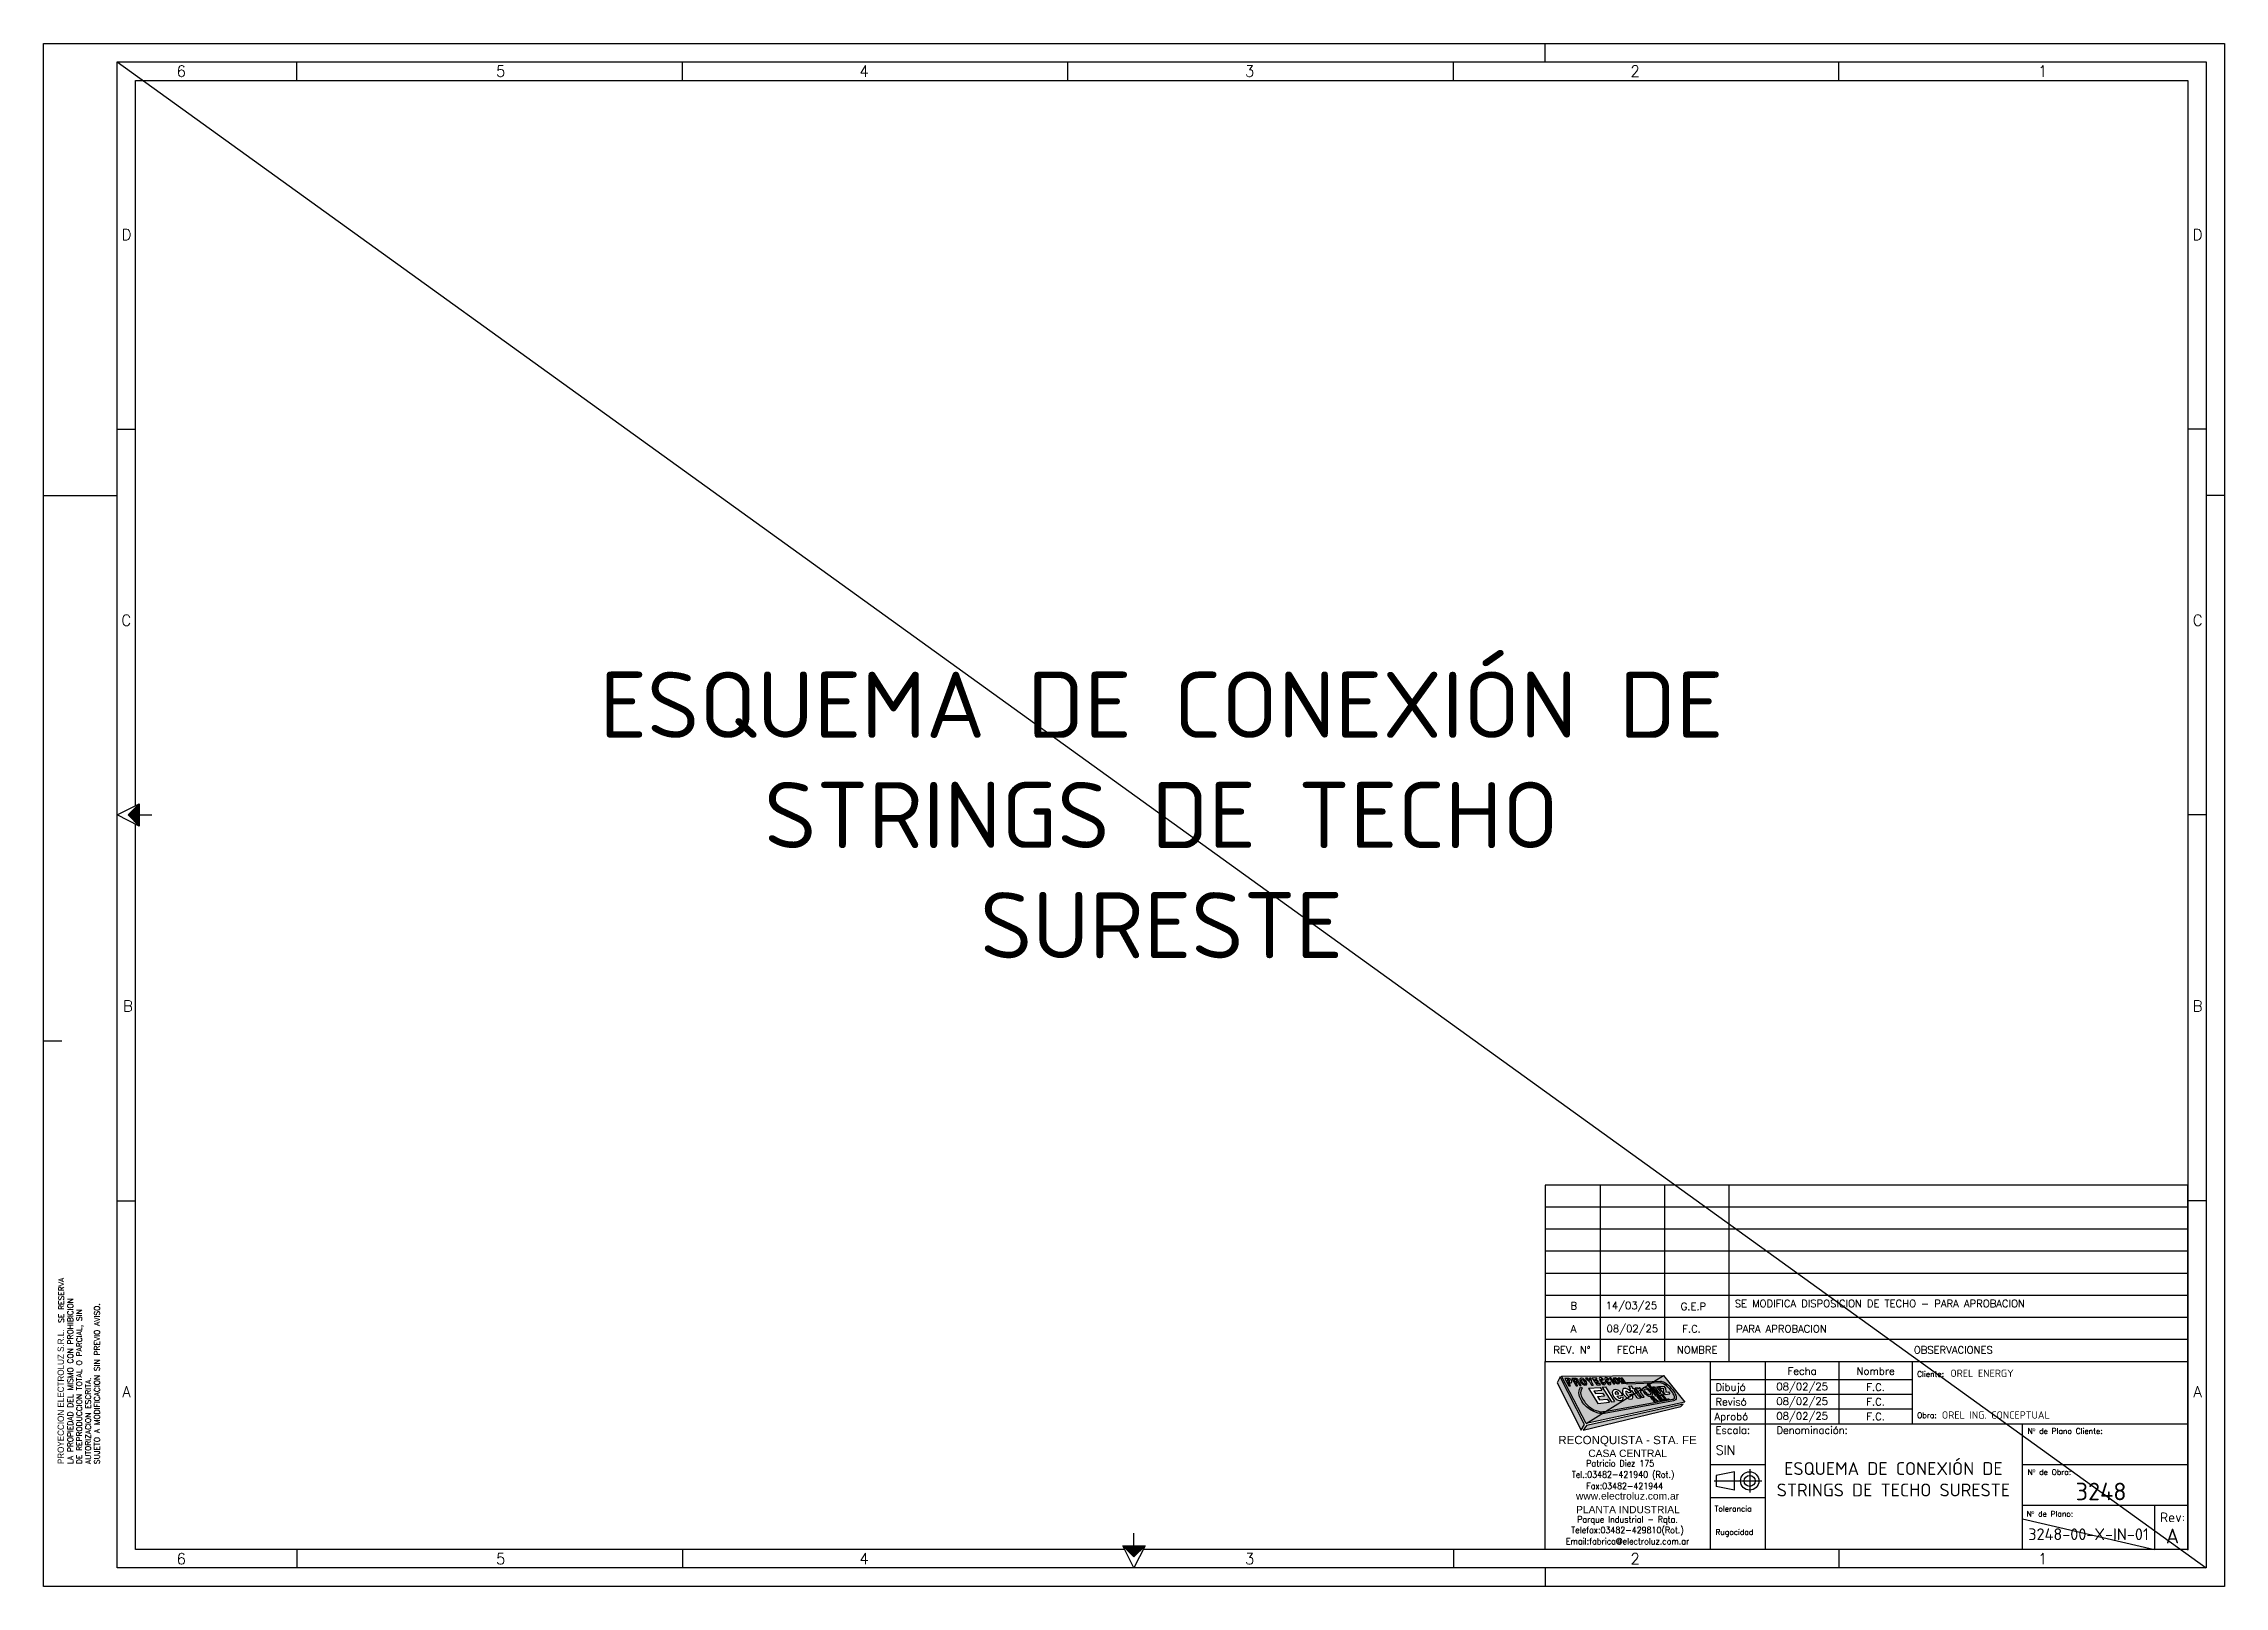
# Paper-space layout 'CARATULA' of a CAD drawing. Header units: millimetres. Extents: x 301 to 895, y 13 to 433.
import ezdxf
from ezdxf.enums import TextEntityAlignment as Align

# ---------------------------------------------------------------- set-up
doc = ezdxf.new("R2010")
doc.units = ezdxf.units.MM
doc.header["$LTSCALE"] = 25.4
doc.layers.get('0').update_dxf_attribs({"linetype": 'CONTINUOUS'})
doc.layers.get('Defpoints').update_dxf_attribs({"linetype": 'CONTINUOUS'})
for name, color, linetype in [('AUDIT_E_250328083542-4', 7, 'CONTINUOUS'), ('AUDIT_E_250328083542-6', 7, 'CONTINUOUS'), ('AUDIT_E_250328083542-7', 7, 'CONTINUOUS'), ('AUDIT_E_250328083542-8', 7, 'CONTINUOUS'), ('AUDIT_E_250328083542-9', 7, 'CONTINUOUS')]:
    doc.layers.add(name, color=color, linetype=linetype)
doc.styles.add('gaston', font='isocpeur.ttf', dxfattribs={"height": 6})
doc.styles.add('ROMANS', font='romans.shx', dxfattribs={"height": 2.5})
doc.styles.add('style1', font='arial.ttf', dxfattribs={"height": 1})

# ---------------------------------------------------------------- blocks, each defined once
blk = doc.blocks.new('CENTRADO')
blk.add_hatch(color=7).paths.add_polyline_path([(3, 6), (-3, 6), (0, 3)])
at = {"color": 7}
for p, q in [((0, 0), (-3, 6)), ((-3, 6), (0, 3)), ((-3, 6), (3, 6)), ((3, 6), (0, 0)), ((0, 3), (3, 6))]:
    blk.add_line(p, q, dxfattribs=at)
at = {"color": 1}
blk.add_line((0, 6), (0, 9.5), dxfattribs=at)
blk = doc.blocks.new('A21')
for p, q in [((409, 415), (409, 420)), ((69, 410), (69, 415)), ((174, 410), (174, 415)), ((279, 410), (279, 415)), ((384, 410), (384, 415)), ((489, 410), (489, 415)), ((20, 315), (25, 315)), ((589, 315), (584, 315)), ((0, 297), (20, 297)), ((594, 297), (589, 297)), ((589, 210), (584, 210)), ((0, 148.5), (5, 148.5)), ((20, 105), (25, 105)), ((589, 105), (584, 105)), ((69, 10), (69, 5)), ((174, 10), (174, 5)), ((384, 10), (384, 5)), ((489, 10), (489, 5)), ((409, 5), (409, 0))]:
    blk.add_line(p, q)
for points in [[(594, 420), (594, 0), (0, 0), (0, 420)], [(20, 5), (20, 415), (589, 415), (589, 5)]]:
    blk.add_lwpolyline(points, close=True)
for points in [[(25, 212.5), (25, 410), (584, 410), (584, 10), (299.5, 10)], [(294.5, 10), (25, 10), (25, 207.5)]]:
    blk.add_lwpolyline(points)
at = {"rotation": 270}
blk.add_blockref('CENTRADO', (20, 210), dxfattribs=at)
blk.add_blockref('CENTRADO', (297, 5))
at = {"style": 'ROMANS'}
for s, p in [('6', (37.5, 411)), ('5', (124.5, 411)), ('4', (223.5, 411)), ('3', (328.5, 411)), ('2', (433.5, 411)), ('1', (544.5, 411)), ('D', (22.57, 366.5)), ('D', (586.71, 366.5)), ('C', (22.5, 261.5)), ('C', (586.71, 261.5)), ('B', (23, 156.5)), ('B', (586.71, 156.5)), ('A', (22.57, 51.5)), ('A', (586.71, 51.5)), ('6', (37.5, 6)), ('5', (124.5, 6)), ('4', (223.5, 6)), ('3', (328.5, 6)), ('2', (433.5, 6)), ('1', (544.5, 6))]:
    blk.add_text(s, height=3, dxfattribs=at).set_placement(p, align=Align.CENTER)
for s, p in [('SE RESERVA', (5.55, 71.72)), ('LA PROPIEDAD DEL MISMO CON PROHIBICION', (8.01, 33.27)), ('DE REPRODUCCION TOTAL O PARCIAL, SIN', (10.44, 33.27)), ('SUJETO A MODIFICACION SIN PREVIO AVISO.', (15.3, 33.27)), ('AUTORIZACION ESCRITA. ', (12.87, 33.27))]:
    blk.add_text(s, height=1.5, rotation=90, dxfattribs=at).set_placement(p)
at = {"style": 'style1', "width": 0.9}
blk.add_text('PROYECCION ELECTROLUZ S.R.L.', height=1.75, rotation=90, dxfattribs=at).set_placement((5.55, 33.27))
blk = doc.blocks.new('LOGO_CARTEL')
h = blk.add_hatch(color=256)
h.paths.add_polyline_path([(-15.11, -10.54), (-13.87, -8.65), (-22.34, 7.82), (-23.32, 5.78)])
h.paths.add_polyline_path([(-13.25, -8.92), (-14.42, -10.6), (19.3, -2.35), (20.12, -1.64)])
h = blk.add_hatch(color=256)
h.paths.add_polyline_path([(20.64, -0.85), (13.29, 8.23), (-21.84, 8.1), (-13.29, -8.23)])
h.paths.add_polyline_path([(-7.58, -4.17), (-8.09, -4.18), (-7.59, -4.18)], flags=16)
h.paths.add_polyline_path([(-9.31, -1.41), (-12.53, 3.94), (-8.55, 4.2), (-7.93, 3.22), (-10.69, 3.05), (-10.07, 2.07), (-7.67, 2.23), (-7.05, 1.25), (-9.45, 1.1), (-8.7, -0.09), (-6.06, 0.18), (-5.34, -0.87)], flags=16)
h.paths.add_polyline_path([(-4.65, -0.78), (-7.83, 4.25), (-6.66, 4.32), (-3.53, -0.62)], flags=16)
edge = h.paths.add_edge_path(flags=16)
edge.add_ellipse((-2.46, 1.52), major_axis=(-1.64, 1.65), ratio=0.605135, start_angle=237.06752, end_angle=582.4213, ccw=False)
edge.add_line((-0.45, 0.99), (-0.57, 0.97))
h.paths.add_polyline_path([(-11.99, 5.91), (-13.53, 7.32), (-12.97, 7.34), (-12.1, 6.55), (-12.21, 7.37), (-11.65, 7.39), (-11.55, 6.11), (-10.9, 5), (-11.45, 4.99)], flags=16)
h.paths.add_polyline_path([(-18.26, 7.23), (-16.81, 4.72), (-16.29, 4.75), (-16.92, 5.83)], flags=16)
h.paths.add_polyline_path([(-9.69, 5.04), (-11.25, 7.41), (-9.85, 7.46), (-9.22, 6.5), (-9.37, 6.49), (-9.11, 6.1), (-9.42, 5.5), (-8.59, 5.53), (-8.37, 5.06)], flags=16)
edge = h.paths.add_edge_path(flags=0)
edge.add_ellipse((-2.7, 1.95), major_axis=(-0.541, 0.637), ratio=0.636404, start_angle=243.4125, end_angle=432.34544, ccw=False)
edge.add_line((-2.09, 1.97), (-3.25, 1.81))
edge = h.paths.add_edge_path(flags=16)
edge.add_ellipse((-7.77, 6.32), major_axis=(-0.93, 1.17), ratio=0.425735, start_angle=282.57198, end_angle=593.96092, ccw=False)
edge.add_line((-7.27, 6.8), (-8.16, 6.68))
edge.add_ellipse((-7.73, 6.3), major_axis=(-0.543, 0.779), ratio=0.27429, start_angle=292.44736, end_angle=595.30571, ccw=False)
edge.add_arc((-6.92, 5.91), 0.115, 21.15081, 173.79291, ccw=False)
h.paths.add_polyline_path([(-18.78, 4.69), (-19.37, 4.69), (-20.71, 7.22), (-19.01, 7.22), (-18.32, 6.59), (-18.32, 5.85), (-19.27, 5.62)], flags=16)
edge = h.paths.add_edge_path(flags=16)
edge.add_ellipse((-5.84, 6.35), major_axis=(-0.93, 1.17), ratio=0.425735, start_angle=282.57198, end_angle=593.96092, ccw=False)
edge.add_line((-5.34, 6.84), (-6.23, 6.71))
edge.add_ellipse((-5.8, 6.34), major_axis=(-0.543, 0.779), ratio=0.27429, start_angle=292.44736, end_angle=595.30571, ccw=False)
edge.add_arc((-5, 5.94), 0.115, 21.15081, 173.79291, ccw=False)
h.paths.add_polyline_path([(-16.77, 6.18), (-17.12, 6.18), (-17.56, 6.93), (-16.81, 6.93), (-16.57, 6.52, -0.577864)], flags=16)
h.paths.add_polyline_path([(-3.95, 5.35), (-5.36, 7.46), (-4.9, 7.47), (-3.49, 5.36)], flags=16)
h.paths.add_polyline_path([(-19.53, 6.12), (-19.93, 6.86), (-19.28, 6.86), (-19.11, 6.58), (-19.08, 6.52), (-19.04, 6.46), (-18.9, 6.12)], flags=0)
edge = h.paths.add_edge_path(flags=16)
edge.add_ellipse((0.96, 2), major_axis=(-1.6, 1.64), ratio=0.559918, start_angle=258.32062, end_angle=598.3068, ccw=False)
edge.add_line((2.18, 2.55), (1.18, 2.41))
edge.add_ellipse((1.08, 1.86), major_axis=(-0.759, 0.923), ratio=0.373274, start_angle=287.79313, end_angle=608.29998)
edge.add_line((1.68, 1.78), (2.58, 1.91))
h.paths.add_polyline_path([(-0.84, 5.41), (-2.26, 7.47), (-1.45, 7.61), (-1.35, 7.47), (-1, 7.53), (0.35, 5.57), (-0.47, 5.47), (-0.47, 5.47)], flags=16)
h.paths.add_polyline_path([(1.24, 4.56), (2.11, 4.67), (2.76, 3.77), (3.19, 3.81), (3.62, 3.22), (4.43, 1.47, 0.324117), (4.99, 1.29), (5.48, 0.6), (5.02, 0.54, -0.26834), (3.83, 0.99), (2.31, 3.1), (1.9, 3.06), (1.47, 3.65)], flags=16)
edge = h.paths.add_edge_path(flags=16)
edge.add_line((3.58, 3.87), (4.44, 3.91))
edge.add_line((4.44, 3.91), (4.66, 3.61))
edge.add_arc((4.69, 3.63), 0.03, 215.48597, 361.10876)
edge.add_arc((5.16, 3.63), 0.441, 95.53149, 181.10876, ccw=False)
edge.add_line((5.12, 4.07), (5.85, 3.04))
edge.add_ellipse((5.69, 2.7), major_axis=(-0.242, 0.291), ratio=0.873543, start_angle=300.29821, end_angle=425.90148)
edge.add_line((5.36, 2.63), (6.65, 0.82))
edge.add_line((6.65, 0.82), (5.82, 0.73))
edge.add_line((5.82, 0.73), (3.58, 3.87))
h.paths.add_polyline_path([(6.88, 3.33), (6.92, 3.49), (6.78, 3.46), (6.86, 3.31)], flags=16)
h.paths.add_polyline_path([(10.49, 0.18), (10.4, 0.25), (10.27, 0.3), (9.58, 0.43), (9.64, 0.45), (9, 0.66), (9.5, 0.05), (9.63, -0.02), (9.77, -0.04), (10.4, -0.06), (10.55, -0.85), (10.65, -0.86), (10.87, -0.82), (10.96, -0.66), (10.98, -0.39)], flags=16)
h.paths.add_polyline_path([(11.16, 1.38), (10.53, 1.29), (7.63, 5.24), (8.29, 5.28)], flags=16)
h.paths.add_polyline_path([(11.54, -0.7), (11.27, -0.75), (11.01, -0.46), (11.29, -0.42)], flags=16)
h.paths.add_polyline_path([(11.63, 2.45), (12.28, 2.49), (10.85, 4.43), (10.21, 4.39)], flags=16)
h.paths.add_polyline_path([(11.92, 1.4), (12.4, 0.77, -0.277461), (12.42, 0.56), (12.37, 0.46), (12.66, 0.42), (13.27, -0.4), (12.89, -0.47), (12.24, -0.58), (10.85, 1.26)], flags=16)
h.paths.add_polyline_path([(11.73, 1.09), (11.32, 1.03), (11.59, 0.77, -0.575274)], flags=0)
h.paths.add_polyline_path([(14.23, 0.1), (14.68, 0.17), (14.93, -0.12), (14.11, -0.26), (12.71, 1.49), (13.09, 1.54)], flags=16)
h.paths.add_polyline_path([(13.66, -0.32), (13.39, -0.37), (13.13, -0.08), (13.41, -0.04)], flags=16)
h.paths.add_polyline_path([(11.86, 4.5), (13.53, 4.6), (13.99, 4.05), (14.09, 2.5), (15.02, 2.63), (15.51, 1.96), (13.88, 1.74), (13.35, 2.48), (13.26, 3.97), (12.3, 3.9)], flags=16)
h.paths.add_polyline_path([(15.31, -0.04), (15.04, -0.09), (14.78, 0.2), (15.06, 0.24)], flags=16)
at = {"color": 7}
for p, q in [((-16.92, 5.83), (-16.29, 4.75)), ((-16.92, 5.83), (-16.48, 5.83)), ((-16.82, 4.72), (-16.29, 4.75)), ((-16.15, 5.66), (-15.56, 4.79)), ((-15.56, 4.79), (-15.02, 4.82)), ((-12.53, 3.94), (-8.55, 4.2)), ((-12.53, 3.94), (-9.31, -1.41)), ((-11.55, 6.11), (-10.9, 5)), ((-11.46, 4.99), (-10.9, 5)), ((-10.69, 3.05), (-7.93, 3.22)), ((-10.69, 3.05), (-10.07, 2.07)), ((-10.07, 2.07), (-7.67, 2.23)), ((-9.45, 1.1), (-7.05, 1.25)), ((-9.45, 1.1), (-8.7, -0.09)), ((-8.7, -0.09), (-6.06, 0.18)), ((-8.55, 4.2), (-7.93, 3.22)), ((-7.83, 4.25), (-6.66, 4.32)), ((-7.83, 4.25), (-4.65, -0.78)), ((-7.74, 6.73), (-7.39, 6.78)), ((-7.67, 2.23), (-7.05, 1.25)), ((-6.66, 4.32), (-3.53, -0.62)), ((-6.06, 0.18), (-5.34, -0.87)), ((-5.32, 6.02), (-5.01, 6.06)), ((-3.25, 1.81), (-2.09, 1.97)), ((-2.83, 1.17), (-0.73, 1.46)), ((-1.37, 0.87), (-0.57, 0.97)), ((1.18, 2.41), (2.18, 2.55)), ((1.24, 4.56), (2.11, 4.67)), ((1.24, 4.56), (1.88, 3.69)), ((1.47, 3.65), (1.88, 3.69)), ((1.47, 3.65), (1.9, 3.06)), ((1.68, 1.78), (2.58, 1.91)), ((1.9, 3.06), (2.31, 3.1)), ((2.11, 4.67), (2.76, 3.77)), ((2.31, 3.1), (3.83, 0.99)), ((2.76, 3.77), (3.19, 3.81)), ((3.19, 3.81), (3.62, 3.22)), ((3.19, 3.18), (3.62, 3.22)), ((3.19, 3.18), (4.43, 1.47)), ((4.85, 1.26), (5, 1.27)), ((4.95, 0.53), (5.48, 0.6)), ((5, 1.27), (5.48, 0.6)), ((7.63, 5.24), (8.29, 5.28)), ((7.63, 5.24), (10.53, 1.29)), ((8.29, 5.28), (11.16, 1.38)), ((9.54, 4.35), (10.21, 4.39)), ((9.54, 4.35), (11.19, 2.09)), ((10.21, 4.39), (11.63, 2.45)), ((10.53, 1.29), (11.16, 1.38)), ((10.85, 4.43), (11.52, 4.47)), ((10.85, 4.43), (12.28, 2.49)), ((11.19, 2.09), (11.52, 1.83)), ((11.52, 4.47), (13.56, 1.7)), ((11.52, 1.83), (11.84, 1.61)), ((11.63, 2.45), (11.85, 2.24)), ((11.84, 1.61), (12.23, 1.52)), ((11.85, 2.24), (12.08, 2.18)), ((11.86, 4.5), (13.53, 4.6)), ((11.86, 4.5), (12.3, 3.9)), ((12.08, 2.18), (12.23, 2.21)), ((12.23, 2.21), (12.27, 2.33)), ((12.23, 1.52), (12.56, 1.56)), ((12.27, 2.33), (12.28, 2.49)), ((12.3, 3.9), (13.26, 3.97)), ((12.56, 1.56), (12.64, 1.73)), ((12.64, 1.73), (12.64, 1.99)), ((12.64, 1.99), (12.92, 1.61)), ((12.92, 1.61), (13.56, 1.7)), ((13.26, 3.97), (13.35, 2.48)), ((13.35, 2.48), (13.88, 1.74)), ((13.99, 4.05), (13.53, 4.6)), ((13.88, 1.74), (15.51, 1.96)), ((13.99, 4.05), (14.09, 2.5)), ((14.09, 2.5), (15.02, 2.63)), ((15.02, 2.63), (15.51, 1.96)), ((-9.31, -1.41), (-5.34, -0.87)), ((-4.65, -0.78), (-3.53, -0.62))]:
    blk.add_line(p, q, dxfattribs=at)
for points in [[(-13.87, -8.65), (-22.34, 7.82), (-23.32, 5.78), (-15.11, -10.54)], [(-21.84, 8.1), (13.29, 8.23), (20.64, -0.85), (-13.29, -8.23)], [(-18.45, 5.86), (-18.36, 5.98), (-18.32, 6.1), (-18.32, 6.21), (-18.32, 6.33), (-18.36, 6.45), (-18.43, 6.56), (-18.48, 6.68), (-18.56, 6.81), (-18.68, 6.92), (-18.8, 7.02), (-18.91, 7.08), (-19.03, 7.14), (-19.15, 7.17), (-19.26, 7.2), (-19.31, 7.22), (-20.71, 7.22), (-19.37, 4.69), (-18.78, 4.69), (-19.34, 5.76), (-18.68, 5.76), (-18.56, 5.79)], [(-19.11, 6.13), (-19.05, 6.17), (-19.01, 6.23), (-19.01, 6.28), (-19.01, 6.34), (-19.02, 6.4), (-19.04, 6.46), (-19.08, 6.52), (-19.11, 6.58), (-19.15, 6.64), (-19.19, 6.7), (-19.25, 6.76), (-19.29, 6.81), (-19.35, 6.85), (-19.41, 6.86), (-19.45, 6.86), (-19.93, 6.86), (-19.53, 6.12), (-19.16, 6.12)], [(-9.37, 6.49), (-10.06, 6.47), (-10.4, 6.99), (-9.57, 7.02), (-9.85, 7.46), (-11.25, 7.41), (-9.69, 5.04), (-8.37, 5.06), (-8.59, 5.53), (-9.42, 5.5), (-9.8, 6.08), (-9.11, 6.1)], [(-3.49, 5.36), (-4.9, 7.47), (-5.36, 7.46), (-3.95, 5.35)], [(14.93, -0.12), (14.11, -0.26), (12.71, 1.49), (13.09, 1.54), (14.23, 0.1), (14.68, 0.17)], [(15.06, 0.24), (15.31, -0.04), (15.04, -0.09), (14.78, 0.2)], [(19.3, -2.35), (20.12, -1.64), (-13.25, -8.92), (-14.42, -10.6)], [(11.01, -0.46), (11.27, -0.75), (11.54, -0.7), (11.29, -0.42)], [(13.39, -0.37), (13.66, -0.32), (13.41, -0.04), (13.13, -0.08)]]:
    blk.add_lwpolyline(points, close=True, dxfattribs=at)
for points in [[(-2.26, 7.47), (-1.89, 7.53), (-0.64, 6.44), (-1.35, 7.47), (-1, 7.53), (0.35, 5.57), (-0.01, 5.53), (-1.25, 6.6), (-0.47, 5.47), (-0.84, 5.41), (-2.26, 7.47)], [(-16.81, 7.25), (-18.26, 7.23), (-16.81, 4.72)], [(-11.55, 6.11), (-11.65, 7.39), (-12.21, 7.37), (-12.1, 6.55), (-12.97, 7.34), (-13.53, 7.32), (-11.99, 5.91), (-11.46, 5.01)], [(-7.24, 5.98), (-6.94, 6.02)], [(6.88, 3.12), (6.75, 3.22), (6.86, 3.31)], [(6.86, 3.31), (6.78, 3.46), (6.92, 3.49)], [(6.95, 2.94), (6.8, 3.01), (6.89, 3.12)], [(7.04, 2.76), (6.87, 2.81), (6.95, 2.94)], [(6.92, 3.49), (6.95, 3.66), (7.08, 3.6)], [(7.14, 2.6), (6.97, 2.63), (7.04, 2.76)], [(7.08, 3.6), (7.2, 3.72), (7.28, 3.6)], [(7.26, 2.45), (7.09, 2.46), (7.14, 2.6)], [(7.39, 2.3), (7.22, 2.31), (7.26, 2.45)], [(7.28, 3.6), (7.42, 3.69), (7.47, 3.55)], [(7.53, 2.17), (7.36, 2.16), (7.39, 2.3)], [(7.47, 3.55), (7.63, 3.61), (7.64, 3.48)], [(7.68, 2.05), (7.51, 2.03), (7.53, 2.17)], [(7.64, 3.48), (7.8, 3.52), (7.81, 3.38)], [(7.84, 1.94), (7.67, 1.9), (7.68, 2.05)], [(7.81, 3.38), (7.98, 3.41), (7.97, 3.26)], [(8, 1.83), (7.84, 1.79), (7.84, 1.94)], [(7.97, 3.26), (8.14, 3.28), (8.11, 3.14)], [(8.18, 1.76), (8.02, 1.69), (8, 1.83)], [(8.11, 3.14), (8.28, 3.15), (8.25, 3.01)], [(8.37, 1.71), (8.22, 1.62), (8.18, 1.76)], [(8.25, 3.01), (8.42, 3), (8.38, 2.86)], [(8.56, 1.71), (8.44, 1.59), (8.37, 1.71)], [(8.38, 2.86), (8.55, 2.84), (8.5, 2.71)], [(8.5, 2.71), (8.67, 2.68), (8.61, 2.55)], [(8.73, 1.81), (8.69, 1.65), (8.56, 1.71)], [(8.61, 2.55), (8.77, 2.5), (8.69, 2.37)], [(8.69, 2.37), (8.85, 2.3), (8.76, 2.19)], [(8.78, 2), (8.86, 1.85), (8.73, 1.81)], [(8.76, 2.19), (8.89, 2.09), (8.78, 2)]]:
    blk.add_lwpolyline(points, dxfattribs=at)
for points in [[(-16.69, 6.73, 0.267537), (-17.04, 6.93), (-17.56, 6.93), (-17.12, 6.18), (-16.77, 6.18, 0.577864), (-16.57, 6.52, -0.577864), (-16.77, 6.18, 0.577864), (-16.57, 6.52)], [(16.44, 0.1), (16.73, 0.17, 0.142238), (16.88, 0.25), (16.94, 0.32), (17.04, 0.47), (17.06, 0.69), (17.04, 1.02), (16.95, 1.29), (16.81, 1.66), (16.65, 1.98), (16.47, 2.31), (16.18, 2.72), (15.94, 3.05), (15.69, 3.35), (15.44, 3.65), (15.18, 3.93), (14.94, 4.15), (14.6, 4.45), (14.28, 4.72), (13.86, 5.01), (13.44, 5.28), (13.02, 5.49), (12.6, 5.69, 0.120209), (12.23, 5.76), (0.86, 5.32), (0.57, 5.88), (12.25, 6.33, -0.106118), (12.75, 6.25), (13.27, 6.04), (13.73, 5.81), (14.2, 5.51), (14.64, 5.19), (14.99, 4.9), (15.35, 4.59), (15.6, 4.35), (15.88, 4.05), (16.15, 3.74), (16.42, 3.42), (16.67, 3.07), (16.98, 2.63), (17.18, 2.26), (17.36, 1.9), (17.51, 1.49), (17.64, 1.14), (17.66, 0.69), (17.63, 0.26), (17.4, -0.06), (17.35, -0.12, -0.158957), (16.69, -0.48), (-6.48, -4.69), (-7.05, -4.76), (-7.66, -4.81), (-8.28, -4.81), (-8.67, -4.77), (-9.21, -4.64), (-10.15, -4.35), (-10.91, -4.04), (-11.57, -3.68), (-12.21, -3.26), (-12.77, -2.87), (-13.22, -2.47), (-13.65, -2.02), (-14.1, -1.57), (-14.45, -1.08), (-14.81, -0.57), (-15.11, -0.06), (-15.39, 0.53), (-15.61, 1.03), (-15.75, 1.58), (-15.84, 2.27), (-15.79, 3.04), (-15.64, 3.47), (-15.24, 4.27), (-14.67, 4.05), (-15.09, 3.24), (-15.2, 2.92), (-15.24, 2.29), (-15.16, 1.69), (-15.04, 1.22), (-14.85, 0.77), (-14.59, 0.23), (-14.3, -0.24), (-13.96, -0.73), (-13.63, -1.18), (-13.22, -1.6), (-12.8, -2.03), (-12.4, -2.4), (-11.87, -2.76), (-11.26, -3.16), (-10.65, -3.5), (-9.95, -3.78), (-9.05, -4.06), (-8.59, -4.18), (-8.09, -4.18, 0.000442), (-8.09, -4.18), (-7.58, -4.17), (-6.91, -4.11)], [(10.32, -0.19), (10.2, -0.09), (10.11, -0.07), (9.94, -0.05), (9.77, -0.04), (9.63, -0.02), (9.5, 0.05), (8.99, 0.69), (9.02, 0.93), (9.27, 1.06), (9.41, 1.08), (9.57, 1.05, 0.000407), (9.57, 1.05), (9.71, 1.03), (9.83, 0.95), (10.13, 0.6), (9.82, 0.5), (9.71, 0.63), (9.61, 0.69), (9.53, 0.73), (9.47, 0.71), (9.44, 0.69), (9.44, 0.62), (9.57, 0.47), (9.78, 0.4), (9.94, 0.36), (10.27, 0.3), (10.4, 0.25), (10.49, 0.18), (10.98, -0.39), (10.96, -0.66), (10.87, -0.82), (10.65, -0.86), (10.39, -0.83), (10.11, -0.72), (9.71, -0.21), (10.05, -0.09), (10.34, -0.44), (10.37, -0.45), (10.46, -0.44), (10.47, -0.4), (10.46, -0.33), (10.43, -0.28)], [(12.57, 0.43), (12.37, 0.46), (12.42, 0.56, 0.277461), (12.4, 0.77), (12.09, 1.17), (11.86, 1.28), (11.55, 1.35), (11.16, 1.3), (11.06, 1.19), (11.05, 1), (12.24, -0.58), (12.61, -0.52), (12.08, 0.19), (12.25, 0.22, -0.26962), (12.44, 0.14), (12.89, -0.47), (13.27, -0.4), (12.71, 0.35, 0.202512)], [(11.32, 1.03), (11.73, 1.09, -0.26962), (11.91, 1.01), (12.08, 0.78, -0.575274), (11.95, 0.46), (11.76, 0.44)]]:
    blk.add_lwpolyline(points, format="xyb", close=True, dxfattribs=at)
for points in [[(-15.02, 4.81), (-15.59, 5.66, 0.145776), (-16.06, 6.05)], [(-5.81, 6.77), (-5.46, 6.82, 0.098269), (-5.55, 6.99)], [(5.79, 3.03, 0.75829), (5.83, 3.08), (5.15, 4.02, 0.3122), (5.04, 4.06, 0.345642), (4.72, 3.63, -0.737417), (4.66, 3.61), (4.44, 3.91), (3.58, 3.87), (5.82, 0.73), (6.65, 0.82), (5.36, 2.63)]]:
    blk.add_lwpolyline(points, format="xyb", dxfattribs=at)
for centre, radius, start, end in [((-16.48, 5.43), 0.401, 34.39698, 90), ((-7.88, 6.64), 0.509, 16.57434, 39.02377), ((-6.92, 5.91), 0.115, 21.15081, 97.66081), ((-5, 5.94), 0.115, 21.15081, 97.66081), ((4.82, 1.79), 1.27, 212.02643, 281.33374), ((4.83, 1.76), 0.5, 215.92159, 271.36285)]:
    blk.add_arc(centre, radius, start, end, dxfattribs=at)
for centre, major_axis, ratio in [((-14.3, 6.13), (-0.96, 1.21), 0.506682), ((-2.92, 6.45), (-0.86, 1.08), 0.489465), ((-14.29, 6.07), (-0.594, 0.856), 0.330901), ((-2.91, 6.47), (-0.54, 0.779), 0.302309), ((7.81, 2.64), (-1.43, 1.46), 0.516133)]:
    blk.add_ellipse(centre, major_axis=major_axis, ratio=ratio, dxfattribs=at)
for centre, major_axis, ratio, start_param, end_param in [((-7.77, 6.32), (-0.93, 1.17), 0.425735, 4.931811, 10.366574), ((-5.84, 6.35), (-0.93, 1.17), 0.425735, 4.931811, 10.366574), ((-16.68, 6.52), (-0.502, 0.634), 0.71837, 3.478682, 5.643844), ((-7.73, 6.3), (-0.543, 0.779), 0.27429, 5.104169, 10.390045), ((-5.8, 6.34), (-0.543, 0.779), 0.27429, 5.104169, 10.390045), ((-2.46, 1.52), (-1.64, 1.65), 0.605135, 4.137609, 10.165169), ((-2.7, 1.95), (-0.541, 0.637), 0.636404, 4.248349, 7.545851), ((-2.31, 1.47), (-0.835, 0.984), 0.458058, 1.483197, 3.735763), ((0.96, 2), (-1.6, 1.64), 0.559918, 4.508545, 10.442424), ((1.08, 1.86), (-0.759, 0.923), 0.373274, 5.022938, 10.616838), ((5.69, 2.7), (-0.242, 0.291), 0.873543, 5.241192, 7.433383)]:
    blk.add_ellipse(centre, major_axis=major_axis, ratio=ratio, start_param=start_param, end_param=end_param, dxfattribs=at)
at = {"layer": 'Defpoints'}
blk.add_line((-13.29, -8.23), (13.29, 8.23), dxfattribs=at)

psp = doc.layouts.new('CARATULA')

# ---------------------------------------------------------------- linework, layer by layer
at = {"layer": 'AUDIT_E_250328083542-4'}
for p, q in [((885.13, 121.72), (710.13, 121.72)), ((710.13, 121.72), (710.13, 73.72)), ((725.13, 121.72), (725.13, 73.72)), ((742.62, 121.72), (742.62, 73.72)), ((760.13, 121.72), (760.13, 73.72)), ((885.13, 115.72), (710.13, 115.72)), ((885.13, 109.72), (710.13, 109.72)), ((885.13, 103.72), (710.13, 103.72)), ((885.13, 97.72), (710.13, 97.72)), ((885.13, 91.72), (710.13, 91.72)), ((885.13, 85.72), (710.13, 85.72)), ((885.13, 79.72), (710.13, 79.72)), ((755.13, 22.72), (755.13, 73.72)), ((770.13, 22.72), (770.13, 73.72)), ((790.13, 73.72), (790.13, 56.72)), ((810.13, 73.72), (810.13, 56.72)), ((810.13, 68.72), (755.13, 68.72)), ((810.13, 64.72), (755.13, 64.72)), ((810.13, 60.72), (755.13, 60.72)), ((755.13, 56.72), (885.13, 56.72)), ((840.13, 22.72), (840.13, 56.72)), ((755.13, 45.72), (770.13, 45.72)), ((761.73, 43.72), (756.73, 42.72)), ((756.73, 42.72), (756.73, 39.72)), ((761.73, 38.72), (761.73, 43.72)), ((765.83, 44.42), (765.83, 38.02)), ((840.13, 45.72), (885.13, 45.72)), ((755.13, 36.72), (770.13, 36.72)), ((761.73, 38.72), (756.73, 39.72)), ((840.13, 34.64), (885.13, 34.64)), ((876.13, 34.6), (876.13, 22.51)), ((885.03, 22.51), (885.23, 22.51)), ((885.13, 22.61), (885.13, 22.41))]:
    psp.add_line(p, q, dxfattribs=at)
at = {"layer": 'AUDIT_E_250328083542-4', "ltscale": 0.3}
psp.add_line((756.13, 41.22), (769.13, 41.22), dxfattribs=at)
at = {"layer": 'AUDIT_E_250328083542-4'}
for points in [[(710.13, 22.72), (885.13, 22.51), (885.13, 121.72)], [(710.13, 22.72), (710.13, 73.72), (885.13, 73.72), (885.13, 22.51)]]:
    psp.add_lwpolyline(points, dxfattribs=at)
for radius in [2.5, 1.5]:
    psp.add_circle((765.83, 41.22), radius, dxfattribs=at)
at = {"layer": 'Defpoints'}
for p, q in [((321.13, 427.51), (890.13, 17.51)), ((840.13, 30.87), (876.13, 22.52))]:
    psp.add_line(p, q, dxfattribs=at)

# ---------------------------------------------------------------- block references
at = {"layer": 'AUDIT_E_250328083542-4'}
psp.add_blockref('A21', (301.13, 12.51), dxfattribs=at)
at = {"layer": 'AUDIT_E_250328083542-4', "xscale": 0.790645955924479, "yscale": 0.790645955924479, "zscale": 0.790645955924479}
psp.add_blockref('LOGO_CARTEL', (731.84, 63.37), dxfattribs=at)

# ---------------------------------------------------------------- texts
at = {"layer": 'AUDIT_E_250328083542-4'}
for s, height, style, p in [('Fecha', 2, 'ROMANS', (780.13, 71.13)), ('Nombre', 2, 'ROMANS', (800.13, 71.13)), ('F.C.', 2, 'ROMANS', (800.13, 62.75)), ('F.C.', 2, 'ROMANS', (800.13, 58.75)), ('RECONQUISTA - STA. FE', 2.25, 'style1', (732.55, 52.06)), ('CASA CENTRAL', 2, 'style1', (732.58, 48.73)), ('www.electroluz.com.ar', 2, 'style1', (732.56, 37.17)), ('PLANTA INDUSTRIAL', 2, 'style1', (732.67, 33.4))]:
    psp.add_text(s, height=height, dxfattribs=dict(at, style=style)).set_placement(p, align=Align.MIDDLE)
at = {"layer": 'AUDIT_E_250328083542-4', "style": 'ROMANS', "width": 0.9}
for s, p in [('Tel.:03482-421940 (Rot.)', (717.38, 42.08)), ('Patricio Diez 175', (721.33, 45.11)), ('Fax:03482-421944', (721.33, 38.97))]:
    psp.add_text(s, height=1.75, dxfattribs=at).set_placement(p)
for s, p in [('Parque Industrial - Rqta.', (732.56, 30.48)), ('Email:fabrica@electroluz.com.ar', (732.56, 24.8)), ('Telefax:03482-429810(Rot.)', (732.56, 27.71))]:
    psp.add_text(s, height=1.75, dxfattribs=at).set_placement(p, align=Align.MIDDLE)
at = {"layer": 'AUDIT_E_250328083542-4', "style": 'ROMANS'}
psp.add_text('Nº de Plano:', height=1.5, dxfattribs=at).set_placement((841.22, 31.49))
at = {"layer": 'AUDIT_E_250328083542-4', "insert": (605.63, 222.51), "char_height": 18, "attachment_point": 5, "style": 'gaston'}
psp.add_mtext_dynamic_manual_height_columns('ESQUEMA DE CONEXIÓN DE STRINGS DE TECHO SURESTE', width=308.7323, gutter_width=12.5, heights=[188.97], dxfattribs=at)
at = {"layer": 'AUDIT_E_250328083542-4'}
for s, insert, char_height, width, attachment_point, style in [('A', (717.07, 83.6), 2, 1.34, 1, 'ROMANS'), ('08/02/25', (726.85, 83.68), 2, 15.1229, 1, 'ROMANS'), ('F.C.', (747.48, 83.6), 2, 7.8486, 1, 'ROMANS'), ('PARA APROBACION', (762.12, 83.6), 2, 31.584, 1, 'ROMANS'), ('REV. N%%D', (712.35, 77.86), 2, 10.72, 1, 'ROMANS'), ('FECHA', (729.65, 77.94), 2, 8.9014, 1, 'ROMANS'), ('NOMBRE', (746.01, 77.86), 2, 11.7729, 1, 'ROMANS'), ('OBSERVACIONES', (810.53, 77.86), 2, 23.45, 1, 'ROMANS'), ('OREL ENERGY', (820.5, 71.53), 2, 17.9009, 1, 'gaston'), ('Dibujó', (756.51, 67.75), 2, 8.5186, 1, 'ROMANS'), ('08/02/25', (780.13, 67.89), 2, 15.1229, 2, 'ROMANS'), ('F.C.', (800.13, 67.75), 2, 7.8486, 2, 'ROMANS'), ('Cliente:', (811.43, 71.05), 1.5, 7.6811, 1, 'ROMANS'), ('Aprobó', (756.23, 59.75), 2, 9.8586, 1, 'ROMANS'), ('Revisó', (756.51, 63.75), 2, 8.8057, 1, 'ROMANS'), ('08/02/25', (780.13, 63.89), 2, 15.1229, 2, 'ROMANS'), ('08/02/25', (780.13, 59.89), 2, 15.1229, 2, 'ROMANS'), ('Obra:', (811.43, 59.83), 1.5, 5.4557, 1, 'ROMANS'), ('OREL ING. CONCEPTUAL', (818.19, 60.16), 2, 30.5436, 1, 'gaston'), ('Escala:', (756.51, 56.03), 2, 9.7629, 1, 'ROMANS'), ('Denominación:', (773.11, 56.03), 2, 20.9614, 1, 'ROMANS'), ('Nº de Plano Cliente:', (841.51, 55.54), 1.5, 23.4739, 1, 'ROMANS'), ('SIN', (756.58, 50.85), 2.5, 11.4857, 1, 'ROMANS'), ('ESQUEMA DE CONEXIÓN DE STRINGS DE TECHO SURESTE', (804.98, 41.66), 3.5, 68.519, 5, 'gaston'), ('Nº de Obra:', (841.51, 44.36), 1.5, 19.1031, 1, 'ROMANS'), ('3248', (854.63, 40.73), 4.784, 12.9824, 1, 'gaston'), ('Tolerancia', (756.28, 34.39), 1.5, 10.9114, 1, 'ROMANS'), ('Rev: {\\H1.51401x;A}', (881, 32.63), 2.6421, 6.6382, 2, 'gaston'), ('Rugocidad', (756.49, 28.03), 1.5, 10.9832, 1, 'ROMANS'), ('3248-00-X-IN-01', (858.13, 26.7), 3.2, 34.139, 5, 'gaston')]:
    psp.add_mtext(s, dxfattribs=dict(at, insert=insert, char_height=char_height, width=width, attachment_point=attachment_point, style=style))
at = {"layer": 'AUDIT_E_250328083542-6', "insert": (717.06, 89.88), "char_height": 2, "width": 1.34, "attachment_point": 1, "style": 'ROMANS'}
psp.add_mtext('B', dxfattribs=at)
at = {"layer": 'AUDIT_E_250328083542-7', "insert": (726.57, 89.98), "char_height": 2, "width": 15.1229, "attachment_point": 1, "style": 'ROMANS'}
psp.add_mtext('14/03/25', dxfattribs=at)
at = {"layer": 'AUDIT_E_250328083542-8', "insert": (747.04, 89.74), "char_height": 2, "width": 15.1229, "attachment_point": 1, "style": 'ROMANS'}
psp.add_mtext('G.E.P', dxfattribs=at)
at = {"layer": 'AUDIT_E_250328083542-9', "insert": (761.77, 90.5), "char_height": 2, "width": 103.7304, "attachment_point": 1, "style": 'ROMANS'}
psp.add_mtext('SE MODIFICA DISPOSICION DE TECHO - PARA APROBACION', dxfattribs=at)

doc.saveas('drawing.dxf')
